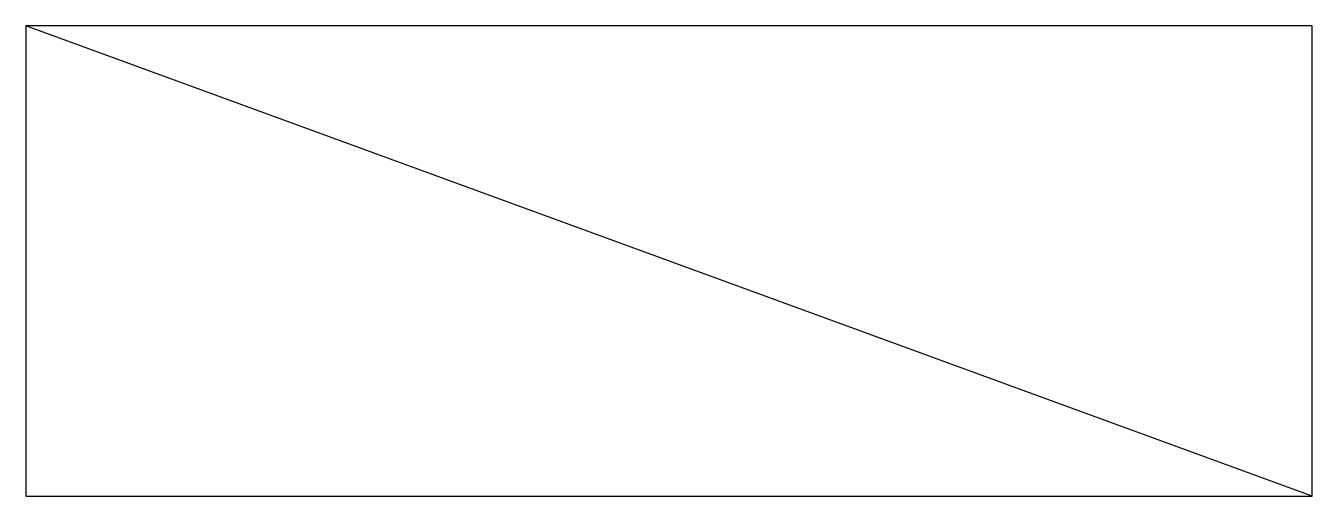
# Model space of a CAD drawing. Header units: millimetres. Extents: x -32051 to -27001, y -968 to 882.
import ezdxf

# ---------------------------------------------------------------- set-up
doc = ezdxf.new("R2010")
doc.units = ezdxf.units.MM
doc.header["$LTSCALE"] = 100
doc.layers.add('LX-CAR', color=6, linetype='Continuous')

msp = doc.modelspace()

# ---------------------------------------------------------------- linework, layer by layer
at = {"layer": 'LX-CAR', "ltscale": 2}
for p, q in [((-27000.6, 881.9), (-32050.6, 881.9)), ((-27000.6, -968.1), (-32050.6, 881.9)), ((-32050.6, 881.9), (-32050.6, -968.1)), ((-27000.6, -968.1), (-27000.6, 881.9)), ((-32050.6, -968.1), (-27000.6, -968.1))]:
    msp.add_line(p, q, dxfattribs=at)

doc.saveas('drawing.dxf')
